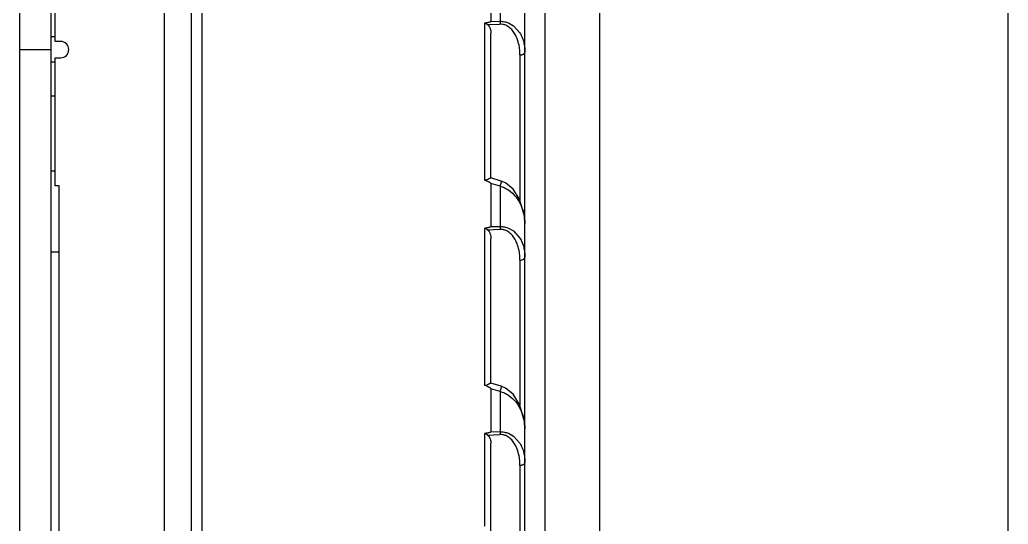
# Model space of a CAD drawing. Header units: millimetres. Extents: x 562 to 17351, y 2396 to 6995.
# Drawn here: x 16303.2 to 16375.8, y 4677.6 to 4714.7 of the extents above; entities that cross this region are included whole.
import ezdxf

# ---------------------------------------------------------------- set-up
doc = ezdxf.new("R2010")
doc.units = ezdxf.units.MM
doc.layers.add('_88746', color=7, linetype='Continuous')

# ---------------------------------------------------------------- blocks, each defined once
blk = doc.blocks.new('sdf')
at = {"color": 7, "linetype": 'Continuous'}
for p, q in [((25040.807, 8228.624), (25040.807, 8488.536)), ((25039.307, 8220.994), (25039.307, 8467.102)), ((25012.807, 8461.063), (25012.807, 8256.097)), ((25014.803, 8461.063), (25014.803, 8256.097)), ((25015.595, 8256.097), (25015.595, 8461.063)), ((25004.807, 8359.18), (25004.807, 8368.58)), ((25036.807, 8363.818), (25036.807, 8360.649)), ((25037.481, 8363.616), (25037.481, 8360.666)), ((25036.807, 8360.649), (25037.481, 8360.666)), ((25036.333, 8360.523), (25036.333, 8349.004)), ((25036.566, 8360.417), (25037.446, 8360.459)), ((25038.097, 8360.55), (25038.472, 8360.334)), ((25038.472, 8360.334), (25038.934, 8359.813)), ((25005.207, 8359.18), (25004.807, 8359.18)), ((25036.807, 8349.141), (25036.807, 8359.788)), ((25004.807, 8348.58), (25004.807, 8357.98)), ((25004.807, 8357.98), (25005.207, 8357.98)), ((25038.942, 8358.188), (25038.942, 8347.517)), ((25037.561, 8348.924), (25036.8, 8349.152)), ((25005.107, 8348.58), (25004.807, 8348.58)), ((25005.107, 8278.705), (25005.107, 8348.58)), ((25036.807, 8348.743), (25036.807, 8345.573)), ((25037.481, 8348.541), (25036.807, 8348.743)), ((25037.481, 8348.541), (25037.481, 8345.59)), ((25036.333, 8345.447), (25036.333, 8333.928)), ((25036.566, 8345.342), (25037.446, 8345.383)), ((25036.807, 8345.573), (25037.481, 8345.59)), ((25038.097, 8345.474), (25038.472, 8345.259)), ((25036.807, 8334.066), (25036.807, 8344.712)), ((25038.472, 8345.259), (25038.934, 8344.737)), ((25038.942, 8343.112), (25038.942, 8332.441)), ((25037.561, 8333.848), (25036.8, 8334.077)), ((25036.807, 8333.668), (25036.807, 8330.498)), ((25037.481, 8333.465), (25036.807, 8333.668)), ((25037.481, 8333.465), (25037.481, 8330.515)), ((25036.333, 8330.372), (25036.333, 8323.58)), ((25036.566, 8330.266), (25037.446, 8330.308)), ((25036.807, 8330.498), (25037.481, 8330.515)), ((25038.097, 8330.399), (25038.472, 8330.183)), ((25038.472, 8330.183), (25038.934, 8329.662)), ((25036.807, 8315.558), (25036.807, 8329.637)), ((25038.942, 8328.037), (25038.942, 8315.035))]:
    blk.add_line(p, q, dxfattribs=at)
for points in [[(25039.307, 8345.805), (25039.273, 8346.345), (25038.92, 8347.593), (25038.443, 8348.331), (25037.891, 8348.783), (25037.561, 8348.924)], [(25039.307, 8330.73), (25039.273, 8331.269), (25038.92, 8332.517), (25038.443, 8333.256), (25037.891, 8333.708), (25037.561, 8333.848)]]:
    blk.add_lwpolyline(points, dxfattribs=at)
blk.add_arc((25005.207, 8358.58), 0.6, 270, 90, dxfattribs=at)
for points, knots in [([(25036.807, 8360.649), (25036.791, 8360.635), (25036.765, 8360.617), (25036.728, 8360.599), (25036.689, 8360.586), (25036.638, 8360.576), (25036.577, 8360.563), (25036.517, 8360.552), (25036.435, 8360.537), (25036.374, 8360.529), (25036.333, 8360.523)], [0, 0, 0, 0, 0.125407, 0.187894, 0.250203, 0.375527, 0.500587, 0.625301, 0.750111, 1, 1, 1, 1]), ([(25037.481, 8360.666), (25037.482, 8360.646), (25037.483, 8360.575), (25037.483, 8360.504), (25037.481, 8360.452)], [0, 0, 0, 0, 0.274207, 1, 1, 1, 1]), ([(25037.481, 8360.666), (25037.587, 8360.656), (25037.796, 8360.634), (25038.001, 8360.586), (25038.097, 8360.55)], [0, 0, 0, 0, 0.509652, 1, 1, 1, 1]), ([(25036.333, 8360.523), (25036.354, 8360.526), (25036.398, 8360.522), (25036.456, 8360.494), (25036.509, 8360.462), (25036.542, 8360.437), (25036.558, 8360.425)], [0, 0, 0, 0, 0.25811, 0.512097, 0.759952, 1, 1, 1, 1]), ([(25036.566, 8360.417), (25036.614, 8360.382), (25036.672, 8360.311), (25036.725, 8360.207), (25036.767, 8360.1), (25036.799, 8359.959), (25036.807, 8359.845), (25036.807, 8359.788)], [0, 0, 0, 0, 0.256815, 0.382091, 0.506269, 0.75305, 1, 1, 1, 1]), ([(25037.897, 8360.37), (25037.827, 8360.399), (25037.679, 8360.445), (25037.524, 8360.455), (25037.446, 8360.45)], [0, 0, 0, 0, 0.494577, 1, 1, 1, 1]), ([(25038.769, 8359.293), (25038.731, 8359.403), (25038.642, 8359.62), (25038.463, 8359.925), (25038.219, 8360.192), (25038.011, 8360.322), (25037.897, 8360.37)], [0, 0, 0, 0, 0.244864, 0.491618, 0.741426, 1, 1, 1, 1]), ([(25038.934, 8359.813), (25039, 8359.706), (25039.112, 8359.483), (25039.226, 8359.131), (25039.293, 8358.769), (25039.307, 8358.525), (25039.307, 8358.402)], [0, 0, 0, 0, 0.254328, 0.504084, 0.750192, 1, 1, 1, 1]), ([(25038.942, 8358.188), (25038.942, 8358.236), (25038.938, 8358.429), (25038.92, 8358.622), (25038.898, 8358.765)], [0, 0, 0, 0, 0.250661, 1, 1, 1, 1]), ([(25038.942, 8358.188), (25038.988, 8358.19), (25039.057, 8358.2), (25039.144, 8358.227), (25039.201, 8358.254), (25039.247, 8358.287), (25039.289, 8358.332), (25039.307, 8358.375), (25039.307, 8358.402)], [0, 0, 0, 0, 0.305362, 0.455106, 0.593546, 0.716472, 0.824371, 1, 1, 1, 1]), ([(25036.333, 8349.004), (25036.359, 8348.992), (25036.405, 8348.987), (25036.46, 8349.001), (25036.511, 8349.02), (25036.57, 8349.047), (25036.634, 8349.08), (25036.69, 8349.11), (25036.737, 8349.134), (25036.769, 8349.148), (25036.789, 8349.153), (25036.797, 8349.153), (25036.8, 8349.152)], [0, 0, 0, 0, 0.171999, 0.256441, 0.339259, 0.497072, 0.642733, 0.77147, 0.877671, 0.9551, 0.98155, 1, 1, 1, 1]), ([(25036.807, 8348.743), (25036.801, 8348.753), (25036.789, 8348.772), (25036.762, 8348.795), (25036.733, 8348.812), (25036.694, 8348.836), (25036.644, 8348.862), (25036.562, 8348.903), (25036.458, 8348.95), (25036.375, 8348.986), (25036.333, 8349.004)], [0, 0, 0, 0, 0.062749, 0.125075, 0.187791, 0.250243, 0.375217, 0.500169, 0.750087, 1, 1, 1, 1]), ([(25037.534, 8348.735), (25037.53, 8348.719), (25037.514, 8348.653), (25037.495, 8348.589), (25037.481, 8348.541)], [0, 0, 0, 0, 0.255429, 1, 1, 1, 1]), ([(25037.481, 8348.541), (25037.592, 8348.514), (25037.805, 8348.44), (25038.001, 8348.329), (25038.093, 8348.268)], [0, 0, 0, 0, 0.507246, 1, 1, 1, 1]), ([(25037.561, 8348.924), (25037.563, 8348.923), (25037.565, 8348.916), (25037.565, 8348.905), (25037.564, 8348.887), (25037.561, 8348.864), (25037.556, 8348.836), (25037.548, 8348.793), (25037.54, 8348.759), (25037.534, 8348.735)], [0, 0, 0, 0, 0.030319, 0.092534, 0.186607, 0.309043, 0.45581, 0.622724, 1, 1, 1, 1]), ([(25038.093, 8348.268), (25038.306, 8348.126), (25038.671, 8347.776), (25039.043, 8347.146), (25039.258, 8346.483), (25039.306, 8346.029), (25039.307, 8345.805)], [0, 0, 0, 0, 0.269783, 0.522517, 0.764406, 1, 1, 1, 1]), ([(25036.807, 8345.573), (25036.791, 8345.56), (25036.765, 8345.542), (25036.728, 8345.524), (25036.689, 8345.511), (25036.638, 8345.501), (25036.577, 8345.488), (25036.517, 8345.476), (25036.435, 8345.462), (25036.374, 8345.453), (25036.333, 8345.447)], [0, 0, 0, 0, 0.125407, 0.187894, 0.250203, 0.375527, 0.500587, 0.625301, 0.750111, 1, 1, 1, 1]), ([(25036.333, 8345.447), (25036.354, 8345.45), (25036.398, 8345.446), (25036.456, 8345.419), (25036.509, 8345.386), (25036.542, 8345.362), (25036.558, 8345.35)], [0, 0, 0, 0, 0.25811, 0.512097, 0.759952, 1, 1, 1, 1]), ([(25037.897, 8345.294), (25037.827, 8345.324), (25037.679, 8345.37), (25037.524, 8345.38), (25037.446, 8345.375)], [0, 0, 0, 0, 0.494577, 1, 1, 1, 1]), ([(25037.481, 8345.59), (25037.587, 8345.581), (25037.796, 8345.559), (25038.001, 8345.51), (25038.097, 8345.474)], [0, 0, 0, 0, 0.509652, 1, 1, 1, 1]), ([(25037.481, 8345.59), (25037.482, 8345.571), (25037.483, 8345.5), (25037.483, 8345.428), (25037.481, 8345.376)], [0, 0, 0, 0, 0.274207, 1, 1, 1, 1]), ([(25036.566, 8345.342), (25036.614, 8345.306), (25036.672, 8345.236), (25036.725, 8345.132), (25036.767, 8345.024), (25036.799, 8344.884), (25036.807, 8344.77), (25036.807, 8344.712)], [0, 0, 0, 0, 0.256815, 0.382091, 0.506269, 0.75305, 1, 1, 1, 1]), ([(25038.769, 8344.218), (25038.731, 8344.328), (25038.642, 8344.545), (25038.463, 8344.85), (25038.219, 8345.117), (25038.011, 8345.247), (25037.897, 8345.294)], [0, 0, 0, 0, 0.244864, 0.491618, 0.741426, 1, 1, 1, 1]), ([(25038.934, 8344.737), (25039, 8344.631), (25039.112, 8344.408), (25039.226, 8344.056), (25039.293, 8343.694), (25039.307, 8343.449), (25039.307, 8343.326)], [0, 0, 0, 0, 0.254328, 0.504084, 0.750192, 1, 1, 1, 1]), ([(25038.942, 8343.112), (25038.942, 8343.161), (25038.938, 8343.354), (25038.92, 8343.546), (25038.898, 8343.689)], [0, 0, 0, 0, 0.250661, 1, 1, 1, 1]), ([(25038.942, 8343.112), (25038.988, 8343.114), (25039.057, 8343.125), (25039.144, 8343.152), (25039.201, 8343.178), (25039.247, 8343.211), (25039.289, 8343.257), (25039.307, 8343.3), (25039.307, 8343.326)], [0, 0, 0, 0, 0.305362, 0.455106, 0.593546, 0.716472, 0.824371, 1, 1, 1, 1]), ([(25036.333, 8333.928), (25036.359, 8333.917), (25036.405, 8333.912), (25036.46, 8333.925), (25036.511, 8333.944), (25036.57, 8333.972), (25036.634, 8334.005), (25036.69, 8334.035), (25036.737, 8334.058), (25036.769, 8334.073), (25036.789, 8334.078), (25036.797, 8334.078), (25036.8, 8334.077)], [0, 0, 0, 0, 0.171999, 0.256441, 0.339259, 0.497072, 0.642733, 0.77147, 0.877671, 0.9551, 0.98155, 1, 1, 1, 1]), ([(25036.807, 8333.668), (25036.801, 8333.678), (25036.789, 8333.697), (25036.762, 8333.719), (25036.733, 8333.737), (25036.694, 8333.76), (25036.644, 8333.787), (25036.562, 8333.827), (25036.458, 8333.874), (25036.375, 8333.911), (25036.333, 8333.928)], [0, 0, 0, 0, 0.062749, 0.125075, 0.187791, 0.250243, 0.375217, 0.500169, 0.750087, 1, 1, 1, 1]), ([(25037.561, 8333.848), (25037.563, 8333.848), (25037.565, 8333.841), (25037.565, 8333.83), (25037.564, 8333.811), (25037.561, 8333.788), (25037.556, 8333.761), (25037.548, 8333.718), (25037.54, 8333.684), (25037.534, 8333.66)], [0, 0, 0, 0, 0.030319, 0.092534, 0.186607, 0.309043, 0.45581, 0.622724, 1, 1, 1, 1]), ([(25037.534, 8333.66), (25037.53, 8333.643), (25037.514, 8333.578), (25037.495, 8333.513), (25037.481, 8333.465)], [0, 0, 0, 0, 0.255429, 1, 1, 1, 1]), ([(25037.481, 8333.465), (25037.592, 8333.439), (25037.805, 8333.364), (25038.001, 8333.254), (25038.093, 8333.193)], [0, 0, 0, 0, 0.507246, 1, 1, 1, 1]), ([(25038.093, 8333.193), (25038.306, 8333.051), (25038.671, 8332.7), (25039.043, 8332.071), (25039.258, 8331.407), (25039.306, 8330.953), (25039.307, 8330.73)], [0, 0, 0, 0, 0.269783, 0.522517, 0.764406, 1, 1, 1, 1]), ([(25036.807, 8330.498), (25036.791, 8330.485), (25036.765, 8330.466), (25036.728, 8330.448), (25036.689, 8330.435), (25036.638, 8330.425), (25036.577, 8330.413), (25036.517, 8330.401), (25036.435, 8330.387), (25036.374, 8330.378), (25036.333, 8330.372)], [0, 0, 0, 0, 0.125407, 0.187894, 0.250203, 0.375527, 0.500587, 0.625301, 0.750111, 1, 1, 1, 1]), ([(25036.333, 8330.372), (25036.354, 8330.375), (25036.398, 8330.371), (25036.456, 8330.344), (25036.509, 8330.311), (25036.542, 8330.286), (25036.558, 8330.274)], [0, 0, 0, 0, 0.25811, 0.512097, 0.759952, 1, 1, 1, 1]), ([(25036.566, 8330.266), (25036.614, 8330.231), (25036.672, 8330.161), (25036.725, 8330.056), (25036.767, 8329.949), (25036.799, 8329.809), (25036.807, 8329.694), (25036.807, 8329.637)], [0, 0, 0, 0, 0.256815, 0.382091, 0.506269, 0.75305, 1, 1, 1, 1]), ([(25037.897, 8330.219), (25037.827, 8330.249), (25037.679, 8330.294), (25037.524, 8330.304), (25037.446, 8330.299)], [0, 0, 0, 0, 0.494577, 1, 1, 1, 1]), ([(25037.481, 8330.515), (25037.482, 8330.496), (25037.483, 8330.424), (25037.483, 8330.353), (25037.481, 8330.301)], [0, 0, 0, 0, 0.274207, 1, 1, 1, 1]), ([(25037.481, 8330.515), (25037.587, 8330.505), (25037.796, 8330.483), (25038.001, 8330.435), (25038.097, 8330.399)], [0, 0, 0, 0, 0.509652, 1, 1, 1, 1]), ([(25038.769, 8329.143), (25038.731, 8329.253), (25038.642, 8329.469), (25038.463, 8329.774), (25038.219, 8330.041), (25038.011, 8330.171), (25037.897, 8330.219)], [0, 0, 0, 0, 0.244864, 0.491618, 0.741426, 1, 1, 1, 1]), ([(25038.934, 8329.662), (25039, 8329.555), (25039.112, 8329.333), (25039.226, 8328.98), (25039.293, 8328.618), (25039.307, 8328.374), (25039.307, 8328.251)], [0, 0, 0, 0, 0.254328, 0.504084, 0.750192, 1, 1, 1, 1]), ([(25038.942, 8328.037), (25038.942, 8328.085), (25038.938, 8328.278), (25038.92, 8328.471), (25038.898, 8328.614)], [0, 0, 0, 0, 0.250661, 1, 1, 1, 1]), ([(25038.942, 8328.037), (25038.988, 8328.039), (25039.057, 8328.05), (25039.144, 8328.077), (25039.201, 8328.103), (25039.247, 8328.136), (25039.289, 8328.181), (25039.307, 8328.224), (25039.307, 8328.251)], [0, 0, 0, 0, 0.305362, 0.455106, 0.593546, 0.716472, 0.824371, 1, 1, 1, 1])]:
    blk.add_open_spline(points, degree=3, knots=knots, dxfattribs=at)
for points in [[(25038.898, 8358.765), (25038.87, 8358.944), (25038.828, 8359.122), (25038.769, 8359.293)], [(25038.898, 8343.689), (25038.87, 8343.869), (25038.828, 8344.046), (25038.769, 8344.218)], [(25038.898, 8328.614), (25038.87, 8328.793), (25038.828, 8328.971), (25038.769, 8329.143)]]:
    blk.add_open_spline(points, degree=3, dxfattribs=at)
at = {"layer": '_88746', "color": 7, "linetype": 'Continuous'}
for p, q in [((25002.207, 8189.83), (25002.207, 8527.33)), ((25004.507, 8189.83), (25004.507, 8527.33)), ((25004.807, 8359.51), (25004.507, 8359.51)), ((25002.207, 8358.58), (25004.507, 8358.58)), ((25004.807, 8357.65), (25004.507, 8357.65)), ((25004.807, 8355.15), (25004.507, 8355.15)), ((25004.807, 8349.65), (25004.507, 8349.65)), ((25005.107, 8343.705), (25004.507, 8343.705))]:
    blk.add_line(p, q, dxfattribs=at)
blk = doc.blocks.new('*U200')
blk.add_blockref('sdf', (-25022.008, -8361.98))
blk = doc.blocks.new('*U202')
at = {"color": 0, "linetype": 'ByBlock', "lineweight": -2, "transparency": 16777216}
blk.add_blockref('*U200', (0, 675), dxfattribs=at)
blk = doc.blocks.new('rdgx')
at = {"color": 114, "linetype": 'Continuous', "lineweight": -3, "true_color": 0x139b48}
for p, q in [((18120.099, 8185.248), (18120.099, 8868.748)), ((18150.099, 8185.248), (18150.099, 8857.748))]:
    blk.add_line(p, q, dxfattribs=at)
blk = doc.blocks.new('*U203')
blk.add_blockref('rdgx', (-18135.099, -8526.998))
blk = doc.blocks.new('*U204')
at = {"color": 0, "linetype": 'ByBlock', "lineweight": -2, "transparency": 16777216}
blk.add_blockref('*U203', (0, 675), dxfattribs=at)

msp = doc.modelspace()

# ---------------------------------------------------------------- block references
msp.add_blockref('*U202', (16322.966, 4040.867))
at = {"xscale": -1}
msp.add_blockref('*U204', (16360.764, 4211.467), dxfattribs=at)

doc.saveas('drawing.dxf')
